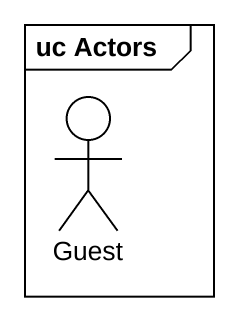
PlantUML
@startuml
mainframe uc Actors
actor Guest
@enduml
